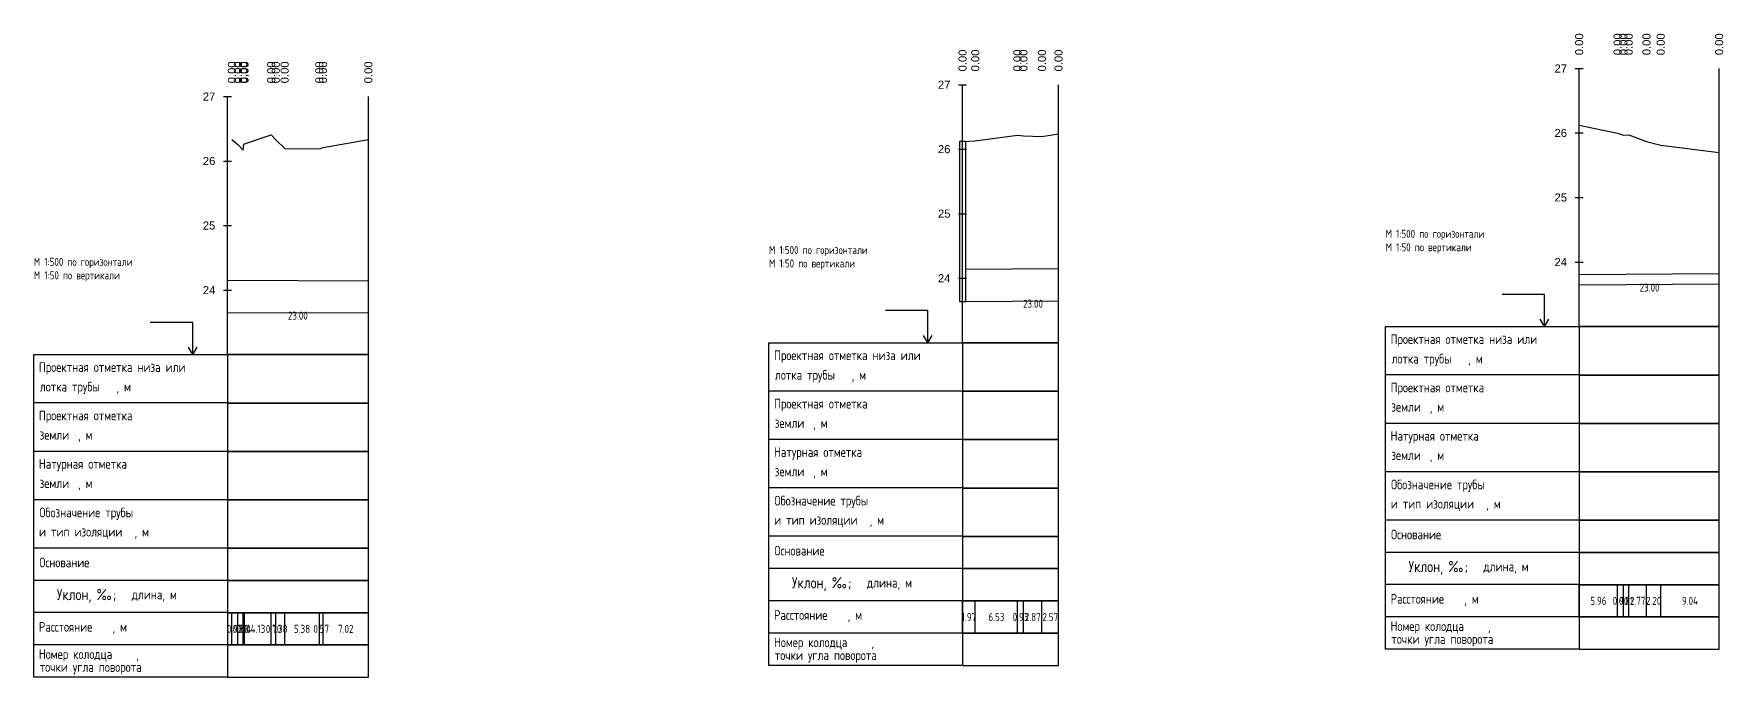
# Model space of a CAD drawing. Header units: metres. Extents: x 2491 to 4492, y 1184 to 2058.
# Drawn here: x 3666.6 to 3928.4, y 1183.9 to 1283.6 of the extents above; entities that cross this region are included whole.
import ezdxf
from ezdxf.enums import TextEntityAlignment as Align

# ---------------------------------------------------------------- set-up
doc = ezdxf.new("R2010")
doc.units = ezdxf.units.M
for name, color, linetype, lineweight in [('Сети_Вид.Профиля', 7, 'Continuous', 30), ('Сети_Вид.Профиля.Проектные.Данные', 1, 'Continuous', 30), ('Сети_К1', 42, 'Continuous', 30)]:
    doc.layers.add(name, color=color, linetype=linetype, lineweight=lineweight)
doc.styles.get("Standard").update_dxf_attribs({"font": 'GOST_0.TTF'})

# ---------------------------------------------------------------- blocks, each defined once
blk = doc.blocks.new('Боковик Формы 2')
at = {"layer": 'Сети_Вид.Профиля'}
for points in [[(-10.73, 0), (-10.73, 10), (-23.89, 10)], [(-10.73, 0), (-12.09, 2.29)], [(-10.73, 0), (-9.37, 2.29)], [(0, -15), (-60, -15)], [(0, -30), (-60, -30)], [(0, -45), (-60, -45)], [(0, -60), (-60, -60)], [(0, -70), (-60, -70)], [(0, -80), (-60, -80)], [(0, -90), (-60, -90)]]:
    blk.add_lwpolyline(points, dxfattribs=at)
blk.add_lwpolyline([(0, 0), (0, -15), (0, -30), (0, -45), (0, -60), (0, -70), (0, -80), (0, -90), (0, -100), (-60, -100), (-60, 0)], close=True, dxfattribs=at)
at = {"color": 0, "linetype": 'Continuous'}
blk.add_text('Уклон, ‰;', height=3.5, dxfattribs=at).set_placement((-34.45, -74.39), align=Align.MIDDLE_RIGHT)
at = {"layer": 'Сети_Вид.Профиля'}
for s, p in [('Проектная отметка низа или', (-58.42, -5.38)), ('лотка трубы', (-58.14, -11.45)), ('м', (-32.03, -11.45)), (', ', (-34.36, -11.45)), ('Проектная отметка', (-58.42, -20.38)), ('земли', (-58.19, -26.38)), ('м', (-43.94, -26.38)), (', ', (-46.27, -26.38)), ('Натурная отметка', (-58.43, -35.38)), ('земли', (-58.19, -41.38)), (', ', (-46.27, -41.38)), ('м', (-43.94, -41.38)), ('Обозначение трубы', (-58.29, -50.45)), ('и тип изоляции', (-58.37, -56.42)), (', ', (-28.78, -56.42)), ('м', (-26.45, -56.42)), ('Основание', (-58.29, -65.95)), (' длина, м', (-31.19, -75.89)), ('Расстояние', (-58.41, -85.9)), (', ', (-35.59, -85.9)), ('м', (-33.26, -85.9)), ('Номер колодца', (-58.43, -94.36)), (',', (-28.24, -94.36)), ('точки угла поворота', (-58.17, -98.36))]:
    blk.add_text(s, height=3, dxfattribs=at).set_placement(p)

msp = doc.modelspace()

# ---------------------------------------------------------------- linework, layer by layer
at = {"layer": 'Сети_Вид.Профиля', "color": 7, "linetype": 'Continuous', "lineweight": 30}
for p, q in [((3905.44, 1278.25), (3906.69, 1278.25)), ((3906.07, 1238.25), (3906.07, 1278.25)), ((3927.76, 1238.25), (3927.76, 1278.25)), ((3809.9, 1275.74), (3811.15, 1275.74)), ((3810.53, 1235.74), (3810.53, 1275.74)), ((3825.4, 1235.74), (3825.4, 1275.74)), ((3695.99, 1273.9), (3697.24, 1273.9)), ((3696.61, 1233.9), (3696.61, 1273.9)), ((3718.46, 1233.9), (3718.46, 1273.9)), ((3905.44, 1268.25), (3906.69, 1268.25)), ((3809.9, 1265.74), (3811.15, 1265.74)), ((3695.99, 1263.9), (3697.24, 1263.9)), ((3905.44, 1258.25), (3906.69, 1258.25)), ((3809.9, 1255.74), (3811.15, 1255.74)), ((3695.99, 1253.9), (3697.24, 1253.9)), ((3905.44, 1248.25), (3906.69, 1248.25)), ((3695.99, 1243.9), (3697.24, 1243.9)), ((3809.9, 1245.74), (3811.15, 1245.74)), ((3906.07, 1238.25), (3927.76, 1238.25)), ((3810.53, 1235.74), (3825.4, 1235.74)), ((3696.61, 1233.9), (3718.46, 1233.9)), ((3906.07, 1193.23), (3906.07, 1198.23)), ((3912.03, 1193.23), (3912.03, 1198.23)), ((3912.93, 1193.23), (3912.93, 1198.23)), ((3913.74, 1193.23), (3913.74, 1198.23)), ((3916.51, 1193.23), (3916.51, 1198.23)), ((3918.71, 1193.23), (3918.71, 1198.23)), ((3697.31, 1188.89), (3697.31, 1193.89)), ((3698.24, 1188.89), (3698.24, 1193.89)), ((3699.04, 1188.89), (3699.04, 1193.89)), ((3699.14, 1188.89), (3699.14, 1193.89)), ((3699.28, 1188.89), (3699.28, 1193.89)), ((3703.41, 1188.89), (3703.41, 1193.89)), ((3704.11, 1188.89), (3704.11, 1193.89)), ((3705.49, 1188.89), (3705.49, 1193.89)), ((3710.86, 1188.89), (3710.86, 1193.89)), ((3711.43, 1188.89), (3711.43, 1193.89)), ((3810.53, 1190.72), (3810.53, 1195.72)), ((3812.5, 1190.72), (3812.5, 1195.72)), ((3819.03, 1190.72), (3819.03, 1195.72)), ((3819.96, 1190.72), (3819.96, 1195.72)), ((3822.83, 1190.72), (3822.83, 1195.72))]:
    msp.add_line(p, q, dxfattribs=at)
for points in [[(3906.07, 1230.73), (3927.76, 1230.73), (3927.76, 1238.23), (3906.07, 1238.23)], [(3810.53, 1228.22), (3825.4, 1228.22), (3825.4, 1235.72), (3810.53, 1235.72)], [(3696.61, 1226.39), (3718.46, 1226.39), (3718.46, 1233.89), (3696.61, 1233.89)], [(3906.07, 1223.23), (3927.76, 1223.23), (3927.76, 1230.73), (3906.07, 1230.73)], [(3810.53, 1220.72), (3825.4, 1220.72), (3825.4, 1228.22), (3810.53, 1228.22)], [(3696.61, 1218.89), (3718.46, 1218.89), (3718.46, 1226.39), (3696.61, 1226.39)], [(3906.07, 1215.73), (3927.76, 1215.73), (3927.76, 1223.23), (3906.07, 1223.23)], [(3810.53, 1213.22), (3825.4, 1213.22), (3825.4, 1220.72), (3810.53, 1220.72)], [(3696.61, 1211.39), (3718.46, 1211.39), (3718.46, 1218.89), (3696.61, 1218.89)], [(3906.07, 1208.23), (3927.76, 1208.23), (3927.76, 1215.73), (3906.07, 1215.73)], [(3810.53, 1205.72), (3825.4, 1205.72), (3825.4, 1213.22), (3810.53, 1213.22)], [(3696.61, 1203.89), (3718.46, 1203.89), (3718.46, 1211.39), (3696.61, 1211.39)], [(3906.07, 1203.23), (3927.76, 1203.23), (3927.76, 1208.23), (3906.07, 1208.23)], [(3810.53, 1200.72), (3825.4, 1200.72), (3825.4, 1205.72), (3810.53, 1205.72)], [(3696.61, 1198.89), (3718.46, 1198.89), (3718.46, 1203.89), (3696.61, 1203.89)], [(3906.07, 1198.23), (3927.76, 1198.23), (3927.76, 1203.23), (3906.07, 1203.23)], [(3810.53, 1195.72), (3825.4, 1195.72), (3825.4, 1200.72), (3810.53, 1200.72)], [(3696.61, 1193.89), (3718.46, 1193.89), (3718.46, 1198.89), (3696.61, 1198.89)], [(3906.07, 1193.23), (3927.76, 1193.23), (3927.76, 1198.23), (3906.07, 1198.23)], [(3696.61, 1188.89), (3718.46, 1188.89), (3718.46, 1193.89), (3696.61, 1193.89)], [(3810.53, 1190.72), (3825.4, 1190.72), (3825.4, 1195.72), (3810.53, 1195.72)], [(3906.07, 1188.23), (3927.76, 1188.23), (3927.76, 1193.23), (3906.07, 1193.23)], [(3696.61, 1183.89), (3718.46, 1183.89), (3718.46, 1188.89), (3696.61, 1188.89)], [(3810.53, 1185.72), (3825.4, 1185.72), (3825.4, 1190.72), (3810.53, 1190.72)]]:
    msp.add_3dface(points, dxfattribs=at)
at = {"layer": 'Сети_Вид.Профиля.Проектные.Данные', "color": 1, "linetype": 'Continuous', "lineweight": 30, "ltscale": 2, "flags": 128}
for points in [[(3697.31, 1267.22), (3698.24, 1266.49), (3699.04, 1265.58), (3699.14, 1266.51), (3699.28, 1266.57), (3703.41, 1267.99), (3704.11, 1267.17), (3705.49, 1265.85), (3710.86, 1265.81), (3711.43, 1265.99), (3718.46, 1267.22)], [(3810.53, 1266.95), (3812.5, 1267.01), (3819.03, 1267.89), (3819.96, 1267.81), (3822.83, 1267.69), (3825.4, 1268.11)], [(3906.07, 1269.46), (3912.03, 1268.2), (3912.93, 1267.93), (3913.74, 1267.94), (3916.51, 1266.95), (3918.71, 1266.36), (3927.76, 1265.22)]]:
    msp.add_lwpolyline(points, dxfattribs=at)
at = {"layer": 'Сети_К1', "color": 42, "linetype": 'Continuous', "lineweight": 30}
for p, q in [((3810.03, 1266.95), (3810.03, 1242.14)), ((3811.03, 1266.95), (3810.03, 1266.95)), ((3811.03, 1242.14), (3811.03, 1266.95)), ((3927.76, 1246.42), (3906.07, 1246.25)), ((3718.46, 1245.3), (3696.61, 1245.39)), ((3927.76, 1244.82), (3906.07, 1244.65)), ((3810.03, 1242.14), (3811.03, 1242.14)), ((3810.53, 1242.14), (3810.53, 1242.14)), ((3718.46, 1240.3), (3696.61, 1240.39))]:
    msp.add_line(p, q, dxfattribs=at)
for points in [[(3811.03, 1247.14), (3825.4, 1247.24)], [(3811.03, 1242.14), (3825.4, 1242.24)]]:
    msp.add_lwpolyline(points, dxfattribs=at)

# ---------------------------------------------------------------- block references
at = {"layer": 'Сети_Вид.Профиля', "color": 7, "linetype": 'Continuous', "lineweight": 30, "xscale": 0.5, "yscale": 0.5, "zscale": 0.5}
for p in [(3906.06, 1238.24), (3696.61, 1233.9), (3810.52, 1235.73)]:
    msp.add_blockref('Боковик Формы 2', p, dxfattribs=at)

# ---------------------------------------------------------------- texts
at = {"color": 7, "linetype": 'Continuous', "lineweight": -3, "char_height": 1.25, "attachment_point": 5, "rotation": 90}
for insert in [(3906.07, 1282), (3912.03, 1282), (3912.93, 1282), (3913.74, 1282), (3916.51, 1282), (3918.71, 1282), (3927.76, 1282), (3810.53, 1279.49), (3812.5, 1279.49), (3819.03, 1279.49), (3819.96, 1279.49), (3822.83, 1279.49), (3825.4, 1279.49), (3697.31, 1277.65), (3698.24, 1277.65), (3699.04, 1277.65), (3699.14, 1277.65), (3699.28, 1277.65), (3703.41, 1277.65), (3704.11, 1277.65), (3705.49, 1277.65), (3710.86, 1277.65), (3711.43, 1277.65), (3718.46, 1277.65)]:
    msp.add_mtext('{\\fArial|b0|i0|c204|p34;0.00}', dxfattribs=dict(at, insert=insert))
at = {"layer": 'Сети_Вид.Профиля', "color": 7, "linetype": 'Continuous', "lineweight": 30, "char_height": 1.25}
for s, insert, attachment_point in [('{\\fArial|b0|i0|c204|p34;27}', (3904.19, 1278.25), 6), ('{\\fArial|b0|i0|c204|p34;27}', (3808.65, 1275.74), 6), ('{\\fArial|b0|i0|c204|p34;27}', (3694.74, 1273.9), 6), ('{\\fArial|b0|i0|c204|p34;26}', (3904.19, 1268.25), 6), ('{\\fArial|b0|i0|c204|p34;26}', (3694.74, 1263.9), 6), ('{\\fArial|b0|i0|c204|p34;26}', (3808.65, 1265.74), 6), ('{\\fArial|b0|i0|c204|p34;25}', (3904.19, 1258.25), 6), ('{\\fArial|b0|i0|c204|p34;25}', (3694.74, 1253.9), 6), ('{\\fArial|b0|i0|c204|p34;25}', (3808.65, 1255.74), 6), ('М 1:500 по горизонтали\\PМ 1:50 по вертикали\\P\\P\\P^I^I^I                                 {\\fArial|b0|i0|c204|p34;    }  23.00', (3876.07, 1253.25), 1), ('М 1:500 по горизонтали\\PМ 1:50 по вертикали\\P\\P\\P^I^I^I                                 {\\fArial|b0|i0|c204|p34;    }  23.00', (3666.61, 1248.9), 1), ('М 1:500 по горизонтали\\PМ 1:50 по вертикали\\P\\P\\P^I^I^I                                 {\\fArial|b0|i0|c204|p34;    }  23.00', (3780.53, 1250.74), 1), ('{\\fArial|b0|i0|c204|p34;24}', (3904.19, 1248.25), 6), ('{\\fArial|b0|i0|c204|p34;24}', (3808.65, 1245.74), 6), ('{\\fArial|b0|i0|c204|p34;24}', (3694.74, 1243.9), 6)]:
    msp.add_mtext(s, dxfattribs=dict(at, insert=insert, attachment_point=attachment_point))
at = {"layer": 'Сети_Вид.Профиля.Проектные.Данные', "color": 1, "linetype": 'Continuous', "lineweight": 30, "char_height": 1.25, "attachment_point": 5}
for s, insert in [('5.96', (3909.05, 1195.73)), ('0.90', (3912.48, 1195.73)), ('0.81', (3913.34, 1195.73)), ('2.77', (3915.13, 1195.73)), ('2.20', (3917.61, 1195.73)), ('9.04', (3923.23, 1195.73)), ('1.97', (3811.51, 1193.22)), ('6.53', (3815.77, 1193.22)), ('0.93', (3819.5, 1193.22)), ('2.87', (3821.4, 1193.22)), ('2.57', (3824.12, 1193.22)), ('0.93', (3697.77, 1191.39)), ('0.80', (3698.64, 1191.39)), ('0.10', (3699.09, 1191.39)), ('0.14', (3699.21, 1191.39)), ('4.13', (3701.34, 1191.39)), ('0.70', (3703.76, 1191.39)), ('1.38', (3704.8, 1191.39)), ('5.38', (3708.17, 1191.39)), ('0.57', (3711.15, 1191.39)), ('7.02', (3714.95, 1191.39))]:
    msp.add_mtext(s, dxfattribs=dict(at, insert=insert))

doc.saveas('drawing.dxf')
